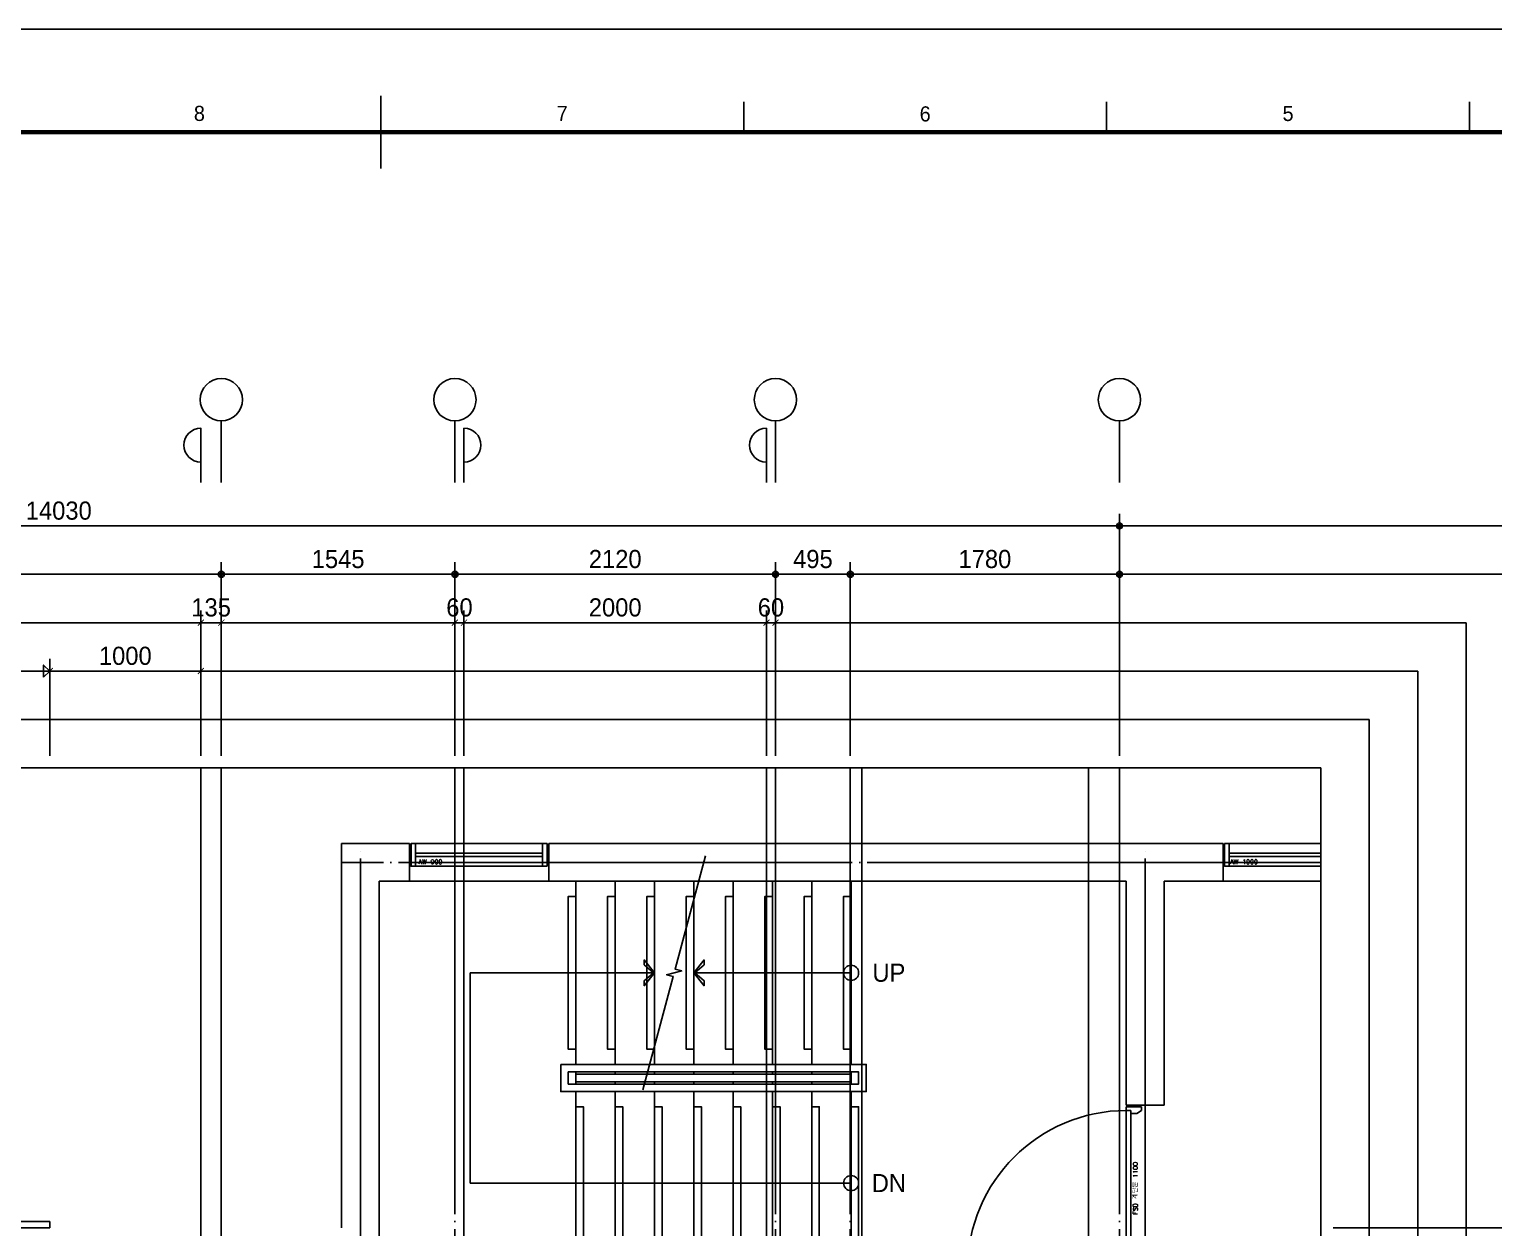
# Model space of a CAD drawing. Header units: millimetres. Extents: x -24416 to 92204, y -190080 to 23760.
# Drawn here: x 14515 to 24200, y 15837 to 23760 of the extents above; entities that cross this region are included whole.
import ezdxf
from ezdxf.enums import TextEntityAlignment as Align
from ezdxf.xclip import XClip

# ---------------------------------------------------------------- set-up
doc = ezdxf.new("R2010")
doc.units = ezdxf.units.MM
doc.header["$LTSCALE"] = 50
doc.header["$XCLIPFRAME"] = 0
doc.linetypes.add('AUDIT_D_220706163347-0', pattern=[0])
doc.linetypes.add('CEN', pattern=[62, 60, -1, 0, -1])
doc.layers.get('defpoints').update_dxf_attribs({"color": 139})
for name, color, linetype in [('A-치수', 7, 'AUDIT_D_220706163347-0'), ('AA-BORD-FORM', 7, 'Continuous'), ('AA-BORD-TEXT', 3, 'Continuous'), ('AA-XXXX-DIMS', 7, 'Continuous'), ('ARDM', 7, 'Continuous'), ('CEN_CON', 1, 'CEN'), ('CONC', 2, 'Continuous'), ('DIM', 7, 'AUDIT_D_220706163347-0'), ('DOOR', 4, 'Continuous'), ('ELE3_CON', 7, 'Continuous'), ('ROM', 7, 'AUDIT_D_220706163347-0'), ('STAIR', 4, 'Continuous'), ('WIN', 4, 'Continuous'), ('X - 단위세대$0$ETC', 6, 'Continuous'), ('논슬립', 251, 'Continuous')]:
    doc.layers.add(name, color=color, linetype=linetype)
for name, color, linetype, plot in [('AA-XXXX-MC', 153, 'AUDIT_D_220706163347-0', False), ('Def-PrintX', 147, 'Continuous', False), ('MC', 135, 'Continuous', False)]:
    doc.layers.add(name, color=color, linetype=linetype, plot=plot)
doc.styles.add('HAUD01', font='Dotum.ttf')
doc.styles.get("Standard").update_dxf_attribs({"font": 'txt', "bigfont": 'whgtxt.shx'})
doc.styles.add('맑은고딕', font='malgun.ttf', dxfattribs={"width": 0.9})
doc.dimstyles.new('DIM_40', dxfattribs={"dimscale": 40, "dimtxt": 3, "dimasz": 1, "dimexe": 2, "dimexo": 2, "dimgap": 1, "dimtad": 1, "dimdec": 0, "dimzin": 0, "dimdsep": 46, "dimtxsty": '맑은고딕', "dimblk1": 'DIMDOT', "dimblk2": 'DIMDOT', "dimsah": 1, "dimcen": 0.09, "dimdle": 2, "dimclrd": 7, "dimclre": 7, "dimclrt": 3, "dimadec": 0, "dimazin": 0, "dimtfac": 1, "dimtdec": 0, "dimtix": 1, "dimtmove": 2, "dimatfit": 3, "dimldrblk": 'DIMDOT', "dimfxl": 2, "dimtolj": 1, "dimtzin": 0, "dimarcsym": 0})
doc.dimstyles.new('MCDIM_40', dxfattribs={"dimscale": 40, "dimtxt": 3, "dimasz": 1, "dimexe": 2, "dimexo": 2, "dimgap": 1, "dimtad": 1, "dimdec": 0, "dimzin": 0, "dimdsep": 46, "dimtxsty": '맑은고딕', "dimblk1": 'ARCHTICK', "dimblk2": 'ARCHTICK', "dimsah": 1, "dimcen": 0.09, "dimdle": 2, "dimclrd": 7, "dimclre": 7, "dimclrt": 3, "dimadec": 0, "dimazin": 0, "dimtfac": 1, "dimtdec": 0, "dimtix": 1, "dimtmove": 2, "dimatfit": 3, "dimldrblk": 'ARCHTICK', "dimfxl": 1, "dimtolj": 1, "dimtzin": 0, "dimarcsym": 0})
doc.dimstyles.new('외부80-WIN', dxfattribs={"dimscale": 40, "dimtxt": 3, "dimasz": 1, "dimexe": 2, "dimexo": 2.5, "dimgap": 1.5, "dimtad": 1, "dimdec": 0, "dimzin": 0, "dimdsep": 46, "dimtxsty": '맑은고딕', "dimblk": 'DO2-2', "dimblk1": 'DO2-2', "dimblk2": 'DIMDOT', "dimcen": 0.09, "dimdle": 2, "dimclrd": 7, "dimclre": 7, "dimclrt": 3, "dimadec": 0, "dimazin": 0, "dimtfac": 1, "dimtdec": 0, "dimtix": 1, "dimtmove": 2, "dimatfit": 3, "dimldrblk": 'DO2-2', "dimfxl": 1, "dimtolj": 1, "dimtzin": 0, "dimarcsym": 0})

# ---------------------------------------------------------------- blocks, each defined once
blk = doc.blocks.new('U-76A(기본)', base_point=(206307.1, 38575.4))
at = {"layer": 'CEN_CON'}
for p, q in [((211327.1, 48910.4), (211327.1, 47000.4)), ((212247.1, 48910.4), (212247.1, 45017.5))]:
    blk.add_line(p, q, dxfattribs=at)
at = {"layer": 'MC'}
blk.add_line((212382.1, 43700.4), (212382.1, 48910.4), dxfattribs=at)
at = {"layer": 'X - 단위세대$0$ETC'}
blk.add_lwpolyline([(214582.1, 48610.4), (214582.1, 48650.4), (213382.1, 48650.4), (213382.1, 48610.4), (214582.1, 48610.4)], dxfattribs=at)
blk = doc.blocks.new('_ArchTick')
at = {"color": 0, "linetype": 'ByBlock', "const_width": 0.15}
blk.add_lwpolyline([(-0.5, -0.5), (0.5, 0.5)], dxfattribs=at)
blk = doc.blocks.new('*D574')
at = {"layer": 'defpoints', "color": 0, "transparency": 16777216}
for p in [(15650, -3922.9), (12450, -4882.9), (15650, -4882.9)]:
    blk.add_point(p, dxfattribs=at)
at = {"layer": 'DIM', "color": 7, "lineweight": -2, "transparency": 16777216}
for p, q in [((12450, -4802.9), (12450, -3842.9)), ((15650, -4802.9), (15650, -3842.9)), ((12370, -3922.9), (15730, -3922.9))]:
    blk.add_line(p, q, dxfattribs=at)
at = {"layer": 'DIM', "color": 7, "lineweight": -2, "transparency": 16777216, "xscale": 40, "yscale": 40, "zscale": 40, "rotation": 180}
blk.add_blockref('_ArchTick', (12450, -3922.9), dxfattribs=at)
at = {"layer": 'DIM', "color": 7, "lineweight": -2, "transparency": 16777216, "xscale": 40, "yscale": 40, "zscale": 40}
blk.add_blockref('_ArchTick', (15650, -3922.9), dxfattribs=at)
at = {"layer": 'DIM', "color": 3, "transparency": 16777216, "insert": (14050, -3822.8), "char_height": 120, "attachment_point": 5, "style": 'HAUD01'}
blk.add_mtext('\\A1;3200', dxfattribs=at)
blk = doc.blocks.new('*D575')
at = {"layer": 'defpoints', "color": 0, "transparency": 16777216}
for p in [(15785, -3922.9), (15650, -4882.9), (15785, -4882.9)]:
    blk.add_point(p, dxfattribs=at)
at = {"layer": 'DIM', "color": 7, "lineweight": -2, "transparency": 16777216}
for p, q in [((15650, -4802.9), (15650, -3842.9)), ((15785, -4802.9), (15785, -3842.9)), ((15650, -3922.9), (15610, -3922.9)), ((15650, -3922.9), (15785, -3922.9)), ((15785, -3922.9), (15825, -3922.9))]:
    blk.add_line(p, q, dxfattribs=at)
at = {"layer": 'DIM', "color": 7, "lineweight": -2, "transparency": 16777216, "xscale": 40, "yscale": 40, "zscale": 40}
blk.add_blockref('_ArchTick', (15650, -3922.9), dxfattribs=at)
at = {"layer": 'DIM', "color": 7, "lineweight": -2, "transparency": 16777216, "xscale": 40, "yscale": 40, "zscale": 40, "rotation": 180}
blk.add_blockref('_ArchTick', (15785, -3922.9), dxfattribs=at)
at = {"layer": 'DIM', "color": 3, "transparency": 16777216, "insert": (15717.5, -3822.8), "char_height": 120, "attachment_point": 5, "style": 'HAUD01'}
blk.add_mtext('\\A1;135', dxfattribs=at)
blk = doc.blocks.new('*D576')
at = {"layer": 'defpoints', "color": 0, "transparency": 16777216}
for p in [(17390, -3922.9), (17330, -4882.9), (17390, -4882.9)]:
    blk.add_point(p, dxfattribs=at)
at = {"layer": 'DIM', "color": 7, "lineweight": -2, "transparency": 16777216}
for p, q in [((17330, -4802.9), (17330, -3842.9)), ((17390, -4802.9), (17390, -3842.9)), ((17330, -3922.9), (17290, -3922.9)), ((17330, -3922.9), (17390, -3922.9)), ((17390, -3922.9), (17430, -3922.9))]:
    blk.add_line(p, q, dxfattribs=at)
at = {"layer": 'DIM', "color": 7, "lineweight": -2, "transparency": 16777216, "xscale": 40, "yscale": 40, "zscale": 40}
blk.add_blockref('_ArchTick', (17330, -3922.9), dxfattribs=at)
at = {"layer": 'DIM', "color": 7, "lineweight": -2, "transparency": 16777216, "xscale": 40, "yscale": 40, "zscale": 40, "rotation": 180}
blk.add_blockref('_ArchTick', (17390, -3922.9), dxfattribs=at)
at = {"layer": 'DIM', "color": 3, "transparency": 16777216, "insert": (17360, -3822.8), "char_height": 120, "attachment_point": 5, "style": 'HAUD01'}
blk.add_mtext('\\A1;60', dxfattribs=at)
blk = doc.blocks.new('*D577')
at = {"layer": 'defpoints', "color": 0, "transparency": 16777216}
for p in [(19390, -3922.9), (17390, -4882.9), (19390, -4882.9)]:
    blk.add_point(p, dxfattribs=at)
at = {"layer": 'DIM', "color": 7, "lineweight": -2, "transparency": 16777216}
for p, q in [((17390, -4802.9), (17390, -3842.9)), ((19390, -4802.9), (19390, -3842.9)), ((17310, -3922.9), (19470, -3922.9))]:
    blk.add_line(p, q, dxfattribs=at)
at = {"layer": 'DIM', "color": 7, "lineweight": -2, "transparency": 16777216, "xscale": 40, "yscale": 40, "zscale": 40, "rotation": 180}
blk.add_blockref('_ArchTick', (17390, -3922.9), dxfattribs=at)
at = {"layer": 'DIM', "color": 7, "lineweight": -2, "transparency": 16777216, "xscale": 40, "yscale": 40, "zscale": 40}
blk.add_blockref('_ArchTick', (19390, -3922.9), dxfattribs=at)
at = {"layer": 'DIM', "color": 3, "transparency": 16777216, "insert": (18390, -3822.8), "char_height": 120, "attachment_point": 5, "style": 'HAUD01'}
blk.add_mtext('\\A1;2000', dxfattribs=at)
blk = doc.blocks.new('*D578')
at = {"layer": 'defpoints', "color": 0, "transparency": 16777216}
for p in [(19450, -3922.9), (19390, -4882.9), (19450, -4882.9)]:
    blk.add_point(p, dxfattribs=at)
at = {"layer": 'DIM', "color": 7, "lineweight": -2, "transparency": 16777216}
for p, q in [((19390, -4802.9), (19390, -3842.9)), ((19450, -4802.9), (19450, -3842.9)), ((19390, -3922.9), (19350, -3922.9)), ((19390, -3922.9), (19450, -3922.9)), ((19450, -3922.9), (19490, -3922.9))]:
    blk.add_line(p, q, dxfattribs=at)
at = {"layer": 'DIM', "color": 7, "lineweight": -2, "transparency": 16777216, "xscale": 40, "yscale": 40, "zscale": 40}
blk.add_blockref('_ArchTick', (19390, -3922.9), dxfattribs=at)
at = {"layer": 'DIM', "color": 7, "lineweight": -2, "transparency": 16777216, "xscale": 40, "yscale": 40, "zscale": 40, "rotation": 180}
blk.add_blockref('_ArchTick', (19450, -3922.9), dxfattribs=at)
at = {"layer": 'DIM', "color": 3, "transparency": 16777216, "insert": (19420, -3822.8), "char_height": 120, "attachment_point": 5, "style": 'HAUD01'}
blk.add_mtext('\\A1;60', dxfattribs=at)
blk = doc.blocks.new('DO2-2')
at = {"layer": 'ARDM'}
blk.add_line((0, 0), (-2, 0), dxfattribs=at)
blk.add_lwpolyline([(-1, -1), (-1, 1), (0, 0)], close=True, dxfattribs=at)
blk = doc.blocks.new('*D586')
at = {"layer": 'defpoints', "color": 0, "transparency": 16777216}
for p in [(14650, -4242.9), (13450, -4882.9), (14650, -4882.9)]:
    blk.add_point(p, dxfattribs=at)
at = {"layer": 'DIM', "color": 7, "lineweight": -2, "transparency": 16777216}
for p, q in [((13450, -4782.9), (13450, -4162.9)), ((14650, -4782.9), (14650, -4162.9)), ((13490, -4242.9), (14610, -4242.9))]:
    blk.add_line(p, q, dxfattribs=at)
at = {"layer": 'DIM', "color": 7, "lineweight": -2, "transparency": 16777216, "xscale": 40, "yscale": 40, "zscale": 40, "rotation": 180}
blk.add_blockref('DO2-2', (13450, -4242.9), dxfattribs=at)
at = {"layer": 'DIM', "color": 7, "lineweight": -2, "transparency": 16777216, "xscale": 40, "yscale": 40, "zscale": 40}
blk.add_blockref('DO2-2', (14650, -4242.9), dxfattribs=at)
at = {"layer": 'DIM', "color": 3, "transparency": 16777216, "insert": (14050, -4122.8), "char_height": 120, "attachment_point": 5, "style": 'HAUD01'}
blk.add_mtext('\\A1;1200', dxfattribs=at)
blk = doc.blocks.new('DIMDOT')
at = {"layer": 'AA-XXXX-DIMS'}
for p, q in [((-1.5, 0), (1.5, 0)), ((0, -1.5), (0, 1.5))]:
    blk.add_line(p, q, dxfattribs=at)
for radius in [0.5, 0.25]:
    blk.add_circle((0, 0), radius, dxfattribs=at)
blk = doc.blocks.new('*D587')
at = {"layer": 'defpoints', "color": 0, "transparency": 16777216}
for p in [(15650, -4242.9), (14650, -4882.9), (15650, -4882.9)]:
    blk.add_point(p, dxfattribs=at)
at = {"layer": 'DIM', "color": 7, "lineweight": -2, "transparency": 16777216}
for p, q in [((14650, -4802.9), (14650, -4162.9)), ((15650, -4802.9), (15650, -4162.9)), ((14570, -4242.9), (15730, -4242.9))]:
    blk.add_line(p, q, dxfattribs=at)
at = {"layer": 'DIM', "color": 7, "lineweight": -2, "transparency": 16777216, "xscale": 40, "yscale": 40, "zscale": 40, "rotation": 180}
blk.add_blockref('_ArchTick', (14650, -4242.9), dxfattribs=at)
at = {"layer": 'DIM', "color": 7, "lineweight": -2, "transparency": 16777216, "xscale": 40, "yscale": 40, "zscale": 40}
blk.add_blockref('_ArchTick', (15650, -4242.9), dxfattribs=at)
at = {"layer": 'DIM', "color": 3, "transparency": 16777216, "insert": (15150, -4142.8), "char_height": 120, "attachment_point": 5, "style": 'HAUD01'}
blk.add_mtext('\\A1;1000', dxfattribs=at)
blk = doc.blocks.new('*D637')
at = {"layer": 'defpoints', "color": 0, "transparency": 16777216}
for p in [(23057.2, -7922.9), (24337.2, -7922.9), (23057.2, -9307.9)]:
    blk.add_point(p, dxfattribs=at)
at = {"layer": 'DIM', "color": 7, "lineweight": -2, "transparency": 16777216}
for p, q in [((23137.2, -7922.9), (24417.2, -7922.9)), ((24337.2, -9267.9), (24337.2, -7962.9)), ((23137.2, -9307.9), (24417.2, -9307.9))]:
    blk.add_line(p, q, dxfattribs=at)
at = {"layer": 'DIM', "color": 7, "lineweight": -2, "transparency": 16777216, "xscale": 40, "yscale": 40, "zscale": 40}
for p, rotation in [((24337.2, -7922.9), 90), ((24337.2, -9307.9), 270)]:
    blk.add_blockref('DIMDOT', p, dxfattribs=dict(at, rotation=rotation))
at = {"layer": 'DIM', "color": 3, "transparency": 16777216, "insert": (24237.1, -8615.4), "char_height": 120, "attachment_point": 5, "rotation": 90, "style": 'HAUD01'}
blk.add_mtext('\\A1;1385', dxfattribs=at)
blk = doc.blocks.new('중심')
at = {"layer": 'DIM'}
blk.add_line((-350, 0), (0, 0), dxfattribs=at)
blk.add_circle((-470, 0), 120, dxfattribs=at)
blk = doc.blocks.new('*D761')
at = {"layer": 'defpoints', "color": 0, "transparency": 16777216}
for p in [(21725, -3282.9), (7695, -4882.9), (21725, -4882.9)]:
    blk.add_point(p, dxfattribs=at)
at = {"layer": 'DIM', "color": 7, "lineweight": -2, "transparency": 16777216}
for p, q in [((7695, -4802.9), (7695, -3202.9)), ((7735, -3282.9), (21685, -3282.9)), ((21725, -4802.9), (21725, -3202.9))]:
    blk.add_line(p, q, dxfattribs=at)
at = {"layer": 'DIM', "color": 7, "lineweight": -2, "transparency": 16777216, "xscale": 40, "yscale": 40, "zscale": 40, "rotation": 180}
blk.add_blockref('DIMDOT', (7695, -3282.9), dxfattribs=at)
at = {"layer": 'DIM', "color": 7, "lineweight": -2, "transparency": 16777216, "xscale": 40, "yscale": 40, "zscale": 40}
blk.add_blockref('DIMDOT', (21725, -3282.9), dxfattribs=at)
at = {"layer": 'DIM', "color": 3, "transparency": 16777216, "insert": (14710, -3182.8), "char_height": 120, "attachment_point": 5, "style": 'HAUD01'}
blk.add_mtext('\\A1;14030', dxfattribs=at)
blk = doc.blocks.new('*D764')
at = {"layer": 'defpoints', "color": 0, "transparency": 16777216}
for p in [(15785, -3602.9), (12245, -4882.9), (15785, -4882.9)]:
    blk.add_point(p, dxfattribs=at)
at = {"layer": 'DIM', "color": 7, "lineweight": -2, "transparency": 16777216}
for p, q in [((12245, -4802.9), (12245, -3522.9)), ((15785, -4802.9), (15785, -3522.9)), ((12285, -3602.9), (15745, -3602.9))]:
    blk.add_line(p, q, dxfattribs=at)
at = {"layer": 'DIM', "color": 7, "lineweight": -2, "transparency": 16777216, "xscale": 40, "yscale": 40, "zscale": 40, "rotation": 180}
blk.add_blockref('DIMDOT', (12245, -3602.9), dxfattribs=at)
at = {"layer": 'DIM', "color": 7, "lineweight": -2, "transparency": 16777216, "xscale": 40, "yscale": 40, "zscale": 40}
blk.add_blockref('DIMDOT', (15785, -3602.9), dxfattribs=at)
at = {"layer": 'DIM', "color": 3, "transparency": 16777216, "insert": (14015, -3502.8), "char_height": 120, "attachment_point": 5, "style": 'HAUD01'}
blk.add_mtext('\\A1;3540', dxfattribs=at)
blk = doc.blocks.new('*D765')
at = {"layer": 'defpoints', "color": 0, "transparency": 16777216}
for p in [(17330, -3602.9), (15785, -4882.9), (17330, -4882.9)]:
    blk.add_point(p, dxfattribs=at)
at = {"layer": 'DIM', "color": 7, "lineweight": -2, "transparency": 16777216}
for p, q in [((15785, -4802.9), (15785, -3522.9)), ((17330, -4802.9), (17330, -3522.9)), ((15825, -3602.9), (17290, -3602.9))]:
    blk.add_line(p, q, dxfattribs=at)
at = {"layer": 'DIM', "color": 7, "lineweight": -2, "transparency": 16777216, "xscale": 40, "yscale": 40, "zscale": 40, "rotation": 180}
blk.add_blockref('DIMDOT', (15785, -3602.9), dxfattribs=at)
at = {"layer": 'DIM', "color": 7, "lineweight": -2, "transparency": 16777216, "xscale": 40, "yscale": 40, "zscale": 40}
blk.add_blockref('DIMDOT', (17330, -3602.9), dxfattribs=at)
at = {"layer": 'DIM', "color": 3, "transparency": 16777216, "insert": (16557.5, -3502.8), "char_height": 120, "attachment_point": 5, "style": 'HAUD01'}
blk.add_mtext('\\A1;1545', dxfattribs=at)
blk = doc.blocks.new('*D766')
at = {"layer": 'defpoints', "color": 0, "transparency": 16777216}
for p in [(19450, -3602.9), (17330, -4882.9), (19450, -4882.9)]:
    blk.add_point(p, dxfattribs=at)
at = {"layer": 'DIM', "color": 7, "lineweight": -2, "transparency": 16777216}
for p, q in [((17330, -4802.9), (17330, -3522.9)), ((19450, -4802.9), (19450, -3522.9)), ((17370, -3602.9), (19410, -3602.9))]:
    blk.add_line(p, q, dxfattribs=at)
at = {"layer": 'DIM', "color": 7, "lineweight": -2, "transparency": 16777216, "xscale": 40, "yscale": 40, "zscale": 40, "rotation": 180}
blk.add_blockref('DIMDOT', (17330, -3602.9), dxfattribs=at)
at = {"layer": 'DIM', "color": 7, "lineweight": -2, "transparency": 16777216, "xscale": 40, "yscale": 40, "zscale": 40}
blk.add_blockref('DIMDOT', (19450, -3602.9), dxfattribs=at)
at = {"layer": 'DIM', "color": 3, "transparency": 16777216, "insert": (18390, -3502.8), "char_height": 120, "attachment_point": 5, "style": 'HAUD01'}
blk.add_mtext('\\A1;2120', dxfattribs=at)
blk = doc.blocks.new('*D767')
at = {"layer": 'defpoints', "color": 0, "transparency": 16777216}
for p in [(19945, -3602.9), (19450, -4882.9), (19945, -4882.9)]:
    blk.add_point(p, dxfattribs=at)
at = {"layer": 'DIM', "color": 7, "lineweight": -2, "transparency": 16777216}
for p, q in [((19450, -4802.9), (19450, -3522.9)), ((19945, -4802.9), (19945, -3522.9)), ((19490, -3602.9), (19905, -3602.9))]:
    blk.add_line(p, q, dxfattribs=at)
at = {"layer": 'DIM', "color": 7, "lineweight": -2, "transparency": 16777216, "xscale": 40, "yscale": 40, "zscale": 40, "rotation": 180}
blk.add_blockref('DIMDOT', (19450, -3602.9), dxfattribs=at)
at = {"layer": 'DIM', "color": 7, "lineweight": -2, "transparency": 16777216, "xscale": 40, "yscale": 40, "zscale": 40}
blk.add_blockref('DIMDOT', (19945, -3602.9), dxfattribs=at)
at = {"layer": 'DIM', "color": 3, "transparency": 16777216, "insert": (19697.5, -3502.8), "char_height": 120, "attachment_point": 5, "style": 'HAUD01'}
blk.add_mtext('\\A1;495', dxfattribs=at)
blk = doc.blocks.new('*D768')
at = {"layer": 'defpoints', "color": 0, "transparency": 16777216}
for p in [(21725, -3602.9), (19945, -4882.9), (21725, -4882.9)]:
    blk.add_point(p, dxfattribs=at)
at = {"layer": 'DIM', "color": 7, "lineweight": -2, "transparency": 16777216}
for p, q in [((19945, -4802.9), (19945, -3522.9)), ((21725, -4802.9), (21725, -3522.9)), ((19985, -3602.9), (21685, -3602.9))]:
    blk.add_line(p, q, dxfattribs=at)
at = {"layer": 'DIM', "color": 7, "lineweight": -2, "transparency": 16777216, "xscale": 40, "yscale": 40, "zscale": 40, "rotation": 180}
blk.add_blockref('DIMDOT', (19945, -3602.9), dxfattribs=at)
at = {"layer": 'DIM', "color": 7, "lineweight": -2, "transparency": 16777216, "xscale": 40, "yscale": 40, "zscale": 40}
blk.add_blockref('DIMDOT', (21725, -3602.9), dxfattribs=at)
at = {"layer": 'DIM', "color": 3, "transparency": 16777216, "insert": (20835, -3502.8), "char_height": 120, "attachment_point": 5, "style": 'HAUD01'}
blk.add_mtext('\\A1;1780', dxfattribs=at)
blk = doc.blocks.new('XR-FORM 청주월명')
at = {"layer": 'AA-BORD-FORM', "color": 2}
for p, q in [((421, 571), (421, 583)), ((481, 577), (481, 582)), ((541, 577), (541, 582)), ((601, 577), (601, 582))]:
    blk.add_line(p, q, dxfattribs=at)
at = {"layer": 'AA-BORD-FORM', "color": 1}
blk.add_lwpolyline([(0, 0), (841, 0), (841, 594), (0, 594)], close=True, dxfattribs=at)
at = {"layer": 'AA-BORD-FORM', "color": 2, "const_width": 0.682}
blk.add_lwpolyline([(21, 17), (21, 577), (821, 577), (821, 17)], close=True, dxfattribs=at)
at = {"layer": 'AA-BORD-TEXT', "color": 7, "style": 'HAUD01'}
for s, p in [('8', (391, 580.1)), ('7', (451, 580.1)), ('6', (511, 580.02)), ('5', (571, 580.09))]:
    blk.add_text(s, height=2.5, dxfattribs=at).set_placement(p, align=Align.MIDDLE_CENTER)
blk = doc.blocks.new('AW 1000')
at = {"layer": 'defpoints'}
for p, q in [((-10, 150), (-10, 0)), ((1010, 150), (1010, 0))]:
    blk.add_line(p, q, dxfattribs=at)
at = {"layer": 'WIN', "color": 8}
for p, q in [((30, 150), (970, 150)), ((30, 0), (970, 0))]:
    blk.add_line(p, q, dxfattribs=at)
at = {"layer": 'WIN'}
for p, q in [((30, 87), (970, 87)), ((30, 63), (970, 63))]:
    blk.add_line(p, q, dxfattribs=at)
for points in [[(30, 0), (0, 0), (0, 150), (30, 150)], [(1000, 0), (970, 0), (970, 150), (1000, 150)]]:
    blk.add_lwpolyline(points, close=True, dxfattribs=at)
at = {"layer": 'Def-PrintX'}
blk.add_text('AW 1000', height=30, dxfattribs=at).set_placement((128, 28.4), align=Align.MIDDLE)
blk = doc.blocks.new('STA-1')
at = {"layer": 'STAIR'}
for p, q in [((-3120, -1210), (-3120, 0)), ((-2860, -1210), (-2860, 0)), ((-2600, -1210), (-2600, 0)), ((-2340, -1210), (-2340, 0)), ((-2080, -1210), (-2080, 0)), ((-1820, -1210), (-1820, 0)), ((-1560, -1210), (-1560, 0)), ((-1300, -1210), (-1300, 0)), ((-3120, -605), (-600, -605)), ((-600, -1995), (-600, -605)), ((-3120, -1275), (-3120, -1260)), ((-3120, -1275), (-3120, -1260)), ((-3120, -1340), (-3120, -1325)), ((-3120, -1340), (-3120, -1325)), ((-2860, -1275), (-2860, -1260)), ((-2860, -1340), (-2860, -1325)), ((-2600, -1275), (-2600, -1260)), ((-2600, -1340), (-2600, -1325)), ((-2340, -1275), (-2340, -1260)), ((-2340, -1340), (-2340, -1325)), ((-2080, -1275), (-2080, -1260)), ((-2080, -1340), (-2080, -1325)), ((-1820, -1275), (-1820, -1260)), ((-1820, -1340), (-1820, -1325)), ((-1560, -1275), (-1560, -1260)), ((-1560, -1340), (-1560, -1325)), ((-1300, -1275), (-1300, -1260)), ((-1300, -1340), (-1300, -1325)), ((-3120, -2600), (-3120, -1390)), ((-2860, -2600), (-2860, -1390)), ((-2600, -2600), (-2600, -1390)), ((-2340, -2600), (-2340, -1390)), ((-2080, -2600), (-2080, -1390)), ((-1820, -2600), (-1820, -1390)), ((-1560, -2600), (-1560, -1390)), ((-1300, -2600), (-1300, -1390)), ((-3120, -1995), (-2080, -1995)), ((-1820, -1995), (-600, -1995))]:
    blk.add_line(p, q, dxfattribs=at)
for points in [[(-1200, -1390), (-1200, -1210), (-3220, -1210), (-3220, -1390)], [(-1250, -1340), (-1250, -1260), (-3170, -1260), (-3170, -1340)], [(-1300, -1325), (-1300, -1275), (-3120, -1275), (-3120, -1325)], [(-2080, -1995), (-2148, -1909.7), (-2148, -1942.1), (-2086.5, -1995), (-2148, -2047.9), (-2148, -2080.3)], [(-1820, -1995), (-1752, -1909.7), (-1752, -1942.1), (-1813.5, -1995), (-1752, -2047.9), (-1752, -2080.3)]]:
    blk.add_lwpolyline(points, close=True, dxfattribs=at)
blk.add_lwpolyline([(-2157.1, -2767.7), (-1956.5, -2019.1), (-1999.9, -2007.5), (-1900.1, -1982.5), (-1943.5, -1970.9), (-1742.9, -1222.3)], dxfattribs=at)
for centre in [(-3120, -605), (-3120, -1995)]:
    blk.add_circle(centre, 50, dxfattribs=at)
at = {"layer": '논슬립'}
for points in [[(-3120, -100), (-3170, -100), (-3170, -1110), (-3120, -1110)], [(-2860, -100), (-2910, -100), (-2910, -1110), (-2860, -1110)], [(-2600, -100), (-2650, -100), (-2650, -1110), (-2600, -1110)], [(-2340, -100), (-2390, -100), (-2390, -1110), (-2340, -1110)], [(-2080, -100), (-2130, -100), (-2130, -1110), (-2080, -1110)], [(-1820, -100), (-1870, -100), (-1870, -1110), (-1820, -1110)], [(-1560, -100), (-1610, -100), (-1610, -1110), (-1560, -1110)], [(-1300, -100), (-1350, -100), (-1350, -1110), (-1300, -1110)], [(-3120, -2500), (-3070, -2500), (-3070, -1490), (-3120, -1490)], [(-2860, -2500), (-2810, -2500), (-2810, -1490), (-2860, -1490)], [(-2600, -2500), (-2550, -2500), (-2550, -1490), (-2600, -1490)], [(-2340, -2500), (-2290, -2500), (-2290, -1490), (-2340, -1490)], [(-2080, -2500), (-2030, -2500), (-2030, -1490), (-2080, -1490)], [(-1820, -2500), (-1770, -2500), (-1770, -1490), (-1820, -1490)], [(-1560, -2500), (-1510, -2500), (-1510, -1490), (-1560, -1490)], [(-1300, -2500), (-1250, -2500), (-1250, -1490), (-1300, -1490)]]:
    blk.add_lwpolyline(points, dxfattribs=at)
blk = doc.blocks.new('AW 900')
at = {"layer": 'defpoints'}
for p, q in [((-150, 920), (0, 920)), ((-150, 0), (0, 0))]:
    blk.add_line(p, q, dxfattribs=at)
at = {"layer": 'WIN', "color": 8}
for p, q in [((-150, 40), (-150, 880)), ((0, 40), (0, 880))]:
    blk.add_line(p, q, dxfattribs=at)
at = {"layer": 'WIN'}
for p, q in [((-87, 40), (-87, 880)), ((-63, 40), (-63, 880))]:
    blk.add_line(p, q, dxfattribs=at)
for points in [[(0, 910), (0, 880), (-150, 880), (-150, 910)], [(0, 40), (0, 10), (-150, 10), (-150, 40)]]:
    blk.add_lwpolyline(points, close=True, dxfattribs=at)
at = {"layer": 'Def-PrintX'}
blk.add_text('AW 900', height=30, rotation=90, dxfattribs=at).set_placement((-28.4, 138), align=Align.MIDDLE)
blk = doc.blocks.new('FSD 계단문 1100')
at = {"layer": 'DOOR'}
for p, q in [((25, 100), (25, 1150)), ((0, 100), (0, 0)), ((25, 100), (0, 100)), ((0, 0), (0, 100)), ((55, 100), (25, 100)), ((25, 70), (25, 100)), ((1100, 100), (1075, 100)), ((1075, 100), (1075, 70)), ((1100, 0), (1100, 100)), ((0, 0), (25, 0)), ((45, 70), (25, 70)), ((45, 30), (25, 0)), ((45, 30), (45, 70)), ((1075, 70), (1055, 70)), ((1055, 70), (1055, 30)), ((1055, 30), (1075, 0)), ((1075, 0), (1100, 0))]:
    blk.add_line(p, q, dxfattribs=at)
at = {"layer": 'DOOR', "color": 8}
for p, q in [((1075, 100), (55, 100)), ((1055, 70), (45, 70))]:
    blk.add_line(p, q, dxfattribs=at)
at = {"layer": 'DOOR'}
blk.add_lwpolyline([(55, 100), (55, 1150), (25, 1150)], dxfattribs=at)
at = {"layer": 'DOOR', "color": 8}
blk.add_arc((23.3, 98.3), 1051.7, 0.09318, 89.90682, dxfattribs=at)
at = {"layer": 'Def-PrintX'}
blk.add_text('FSD 계단문 1100', height=30, dxfattribs=at).set_placement((560, 43.8), align=Align.MIDDLE)
blk = doc.blocks.new('CO-102-MF', base_point=(243441.5, -43595.4))
at = {"layer": 'CEN_CON'}
for p, q in [((244171.5, -41045.4), (244171.5, -37945.4)), ((249361.5, -41045.4), (249361.5, -37945.4)), ((254336.5, -38070.4), (244046.5, -38070.4))]:
    blk.add_line(p, q, dxfattribs=at)
at = {"layer": 'CONC', "color": 2}
for p, q in [((244046.5, -40485.4), (244046.5, -37945.4)), ((244496.5, -37945.4), (244046.5, -37945.4)), ((244496.5, -37945.4), (244496.5, -38195.4)), ((249876.5, -37945.4), (245416.5, -37945.4)), ((245416.5, -37945.4), (245416.5, -38195.4)), ((249876.5, -37945.4), (249876.5, -38195.4)), ((244296.5, -40795.4), (244296.5, -38195.4)), ((244496.5, -38195.4), (244296.5, -38195.4)), ((249236.5, -38195.4), (245416.5, -38195.4)), ((249236.5, -39675.4), (249236.5, -38195.4)), ((249486.5, -39675.4), (249486.5, -38195.4)), ((249876.5, -38195.4), (249486.5, -38195.4)), ((249486.5, -39675.4), (249236.5, -39675.4))]:
    blk.add_line(p, q, dxfattribs=at)
at = {"layer": 'ELE3_CON'}
for p, q in [((244496.5, -38195.4), (245416.5, -38195.4)), ((249876.5, -38195.4), (250896.5, -38195.4))]:
    blk.add_line(p, q, dxfattribs=at)
at = {"rotation": 180}
blk.add_blockref('STA-1', (244296.5, -40795.4), dxfattribs=at)
at = {"layer": 'DOOR', "rotation": 90}
blk.add_blockref('FSD 계단문 1100', (249336.5, -40785.4), dxfattribs=at)
at = {"layer": 'WIN', "rotation": 270}
blk.add_blockref('AW 900', (244496.5, -38095.4), dxfattribs=at)
at = {"layer": 'WIN'}
blk.add_blockref('AW 1000', (249886.5, -38095.4), dxfattribs=at)
blk = doc.blocks.new('DIM-1108')
at = {"layer": 'DIM'}
for points in [[(15650, -2861.1, -1), (15650, -2637.1), (15650, -2997.1)], [(17390, -2861.1, 1), (17390, -2637.1), (17390, -2997.1)], [(19390, -2861.1, -1), (19390, -2637.1), (19390, -2997.1)]]:
    blk.add_lwpolyline(points, format="xyb", dxfattribs=at)
at = {"layer": 'A-치수', "xscale": -1.166666666666676, "yscale": 1.166666666666676, "zscale": 1.166666666666666, "rotation": 90}
for p in [(15785, -2997.1), (17330, -2997.1), (19450, -2997.1), (21725, -2997.1)]:
    blk.add_blockref('중심', p, dxfattribs=at)
at = {"layer": 'DIM'}
for base, p1, p2, dimstyle, override, picture, middle in [((21725, -3282.9), (7695, -4882.9), (21725, -4882.9), 'DIM_40', {"dimscale": 40, "dimtxsty": 'HAUD01'}, '*D761', (14710, -3182.8)), ((15785, -3602.9), (12245, -4882.9), (15785, -4882.9), 'DIM_40', {"dimscale": 40, "dimtxsty": 'HAUD01'}, '*D764', (14015, -3502.8)), ((17330, -3602.9), (15785, -4882.9), (17330, -4882.9), 'DIM_40', {"dimscale": 40, "dimtxsty": 'HAUD01'}, '*D765', (16557.5, -3502.8)), ((19450, -3602.9), (17330, -4882.9), (19450, -4882.9), 'DIM_40', {"dimscale": 40, "dimtxsty": 'HAUD01'}, '*D766', (18390, -3502.8)), ((19945, -3602.9), (19450, -4882.9), (19945, -4882.9), 'DIM_40', {"dimscale": 40, "dimtxsty": 'HAUD01'}, '*D767', (19697.5, -3502.8)), ((21725, -3602.9), (19945, -4882.9), (21725, -4882.9), 'DIM_40', {"dimscale": 40, "dimtxsty": 'HAUD01'}, '*D768', (20835, -3502.8)), ((15650, -3922.9), (12450, -4882.9), (15650, -4882.9), 'MCDIM_40', {"dimtxsty": 'HAUD01'}, '*D574', (14050, -3822.8)), ((15785, -3922.9), (15650, -4882.9), (15785, -4882.9), 'MCDIM_40', {"dimtxsty": 'HAUD01'}, '*D575', (15717.5, -3822.8)), ((17390, -3922.9), (17330, -4882.9), (17390, -4882.9), 'MCDIM_40', {"dimtxsty": 'HAUD01'}, '*D576', (17360, -3822.8)), ((19390, -3922.9), (17390, -4882.9), (19390, -4882.9), 'MCDIM_40', {"dimtxsty": 'HAUD01'}, '*D577', (18390, -3822.8)), ((19450, -3922.9), (19390, -4882.9), (19450, -4882.9), 'MCDIM_40', {"dimtxsty": 'HAUD01'}, '*D578', (19420, -3822.8)), ((14650, -4242.9), (13450, -4882.9), (14650, -4882.9), '외부80-WIN', {"dimtxsty": 'HAUD01'}, '*D586', (14050, -4122.8)), ((15650, -4242.9), (14650, -4882.9), (15650, -4882.9), 'MCDIM_40', {"dimtxsty": 'HAUD01'}, '*D587', (15150, -4142.8))]:
    dim = blk.add_linear_dim(base=base, p1=p1, p2=p2, dimstyle=dimstyle, override=override, dxfattribs=at)
    dim.commit()
    dim.dimension.update_dxf_attribs({"geometry": picture, "text_midpoint": middle})
dim = blk.add_linear_dim(base=(24337.2, -7922.9), p1=(23057.2, -9307.9), p2=(23057.2, -7922.9), angle=270, dimstyle='DIM_40', override={"dimscale": 40, "dimtxsty": 'HAUD01'}, dxfattribs=at)
dim.commit()
dim.dimension.update_dxf_attribs({"geometry": '*D637', "text_midpoint": (24237.1, -8615.4)})

msp = doc.modelspace()

# ---------------------------------------------------------------- linework, layer by layer
at = {"layer": 'AA-XXXX-MC'}
for p, q in [((15650, 16137.1), (15650, 18877.1)), ((17390, 12827.1), (17390, 18877.1)), ((19390, 12827.1), (19390, 18877.1)), ((20020, 12827.1), (20020, 18877.1)), ((21520, 12827.1), (21520, 18877.1))]:
    msp.add_line(p, q, dxfattribs=at)
at = {"layer": 'CEN_CON'}
for p, q in [((15785, 16137.1), (15785, 18877.1)), ((17330, 12827.1), (17330, 18877.1)), ((19450, 12827.1), (19450, 18877.1)), ((19945, 12827.1), (19945, 18877.1)), ((21725, 12827.1), (21725, 18877.1))]:
    msp.add_line(p, q, dxfattribs=at)
at = {"layer": 'defpoints'}
for points in [[(24657.2, 20477.1), (5490, 20477.1), (5490, 3902.1), (24657.2, 3902.1)], [(24337.2, 20157.1), (5810, 20157.1), (5810, 4222.1), (24337.2, 4222.1)], [(24017.2, 19837.1), (6130, 19837.1), (6130, 4542.1), (24017.2, 4542.1)], [(23697.2, 19517.1), (6450, 19517.1), (6450, 4862.1), (23697.2, 4862.1)], [(23377.2, 19197.1), (6770, 19197.1), (6770, 5182.1), (23377.2, 5182.1)], [(23057.2, 18877.1), (7090, 18877.1), (7090, 5502.1), (23057.2, 5502.1)]]:
    msp.add_lwpolyline(points, close=True, dxfattribs=at)

# ---------------------------------------------------------------- block references
at = {"xscale": 40, "yscale": 40, "zscale": 40}
msp.add_blockref('XR-FORM 청주월명', (0, 0), dxfattribs=at)
msp.add_blockref('DIM-1108', (0, 23760))
ref = msp.add_blockref('CO-102-MF', (15975, 12727.1))
XClip(ref).set_block_clipping_path([(234556.4609298504, -50820.4314148611), (250523.613312066, -37445.431414861)])
at = {"xscale": -1}
msp.add_blockref('U-76A(기본)', (21725, 5802.1), dxfattribs=at)

# ---------------------------------------------------------------- texts
at = {"layer": 'ROM', "color": 3, "style": 'HAUD01'}
for s, p in [('UP', (20200, 17522.1)), ('DN', (20200, 16132.1))]:
    msp.add_text(s, height=120, dxfattribs=at).set_placement(p, align=Align.MIDDLE)

doc.saveas('drawing.dxf')
